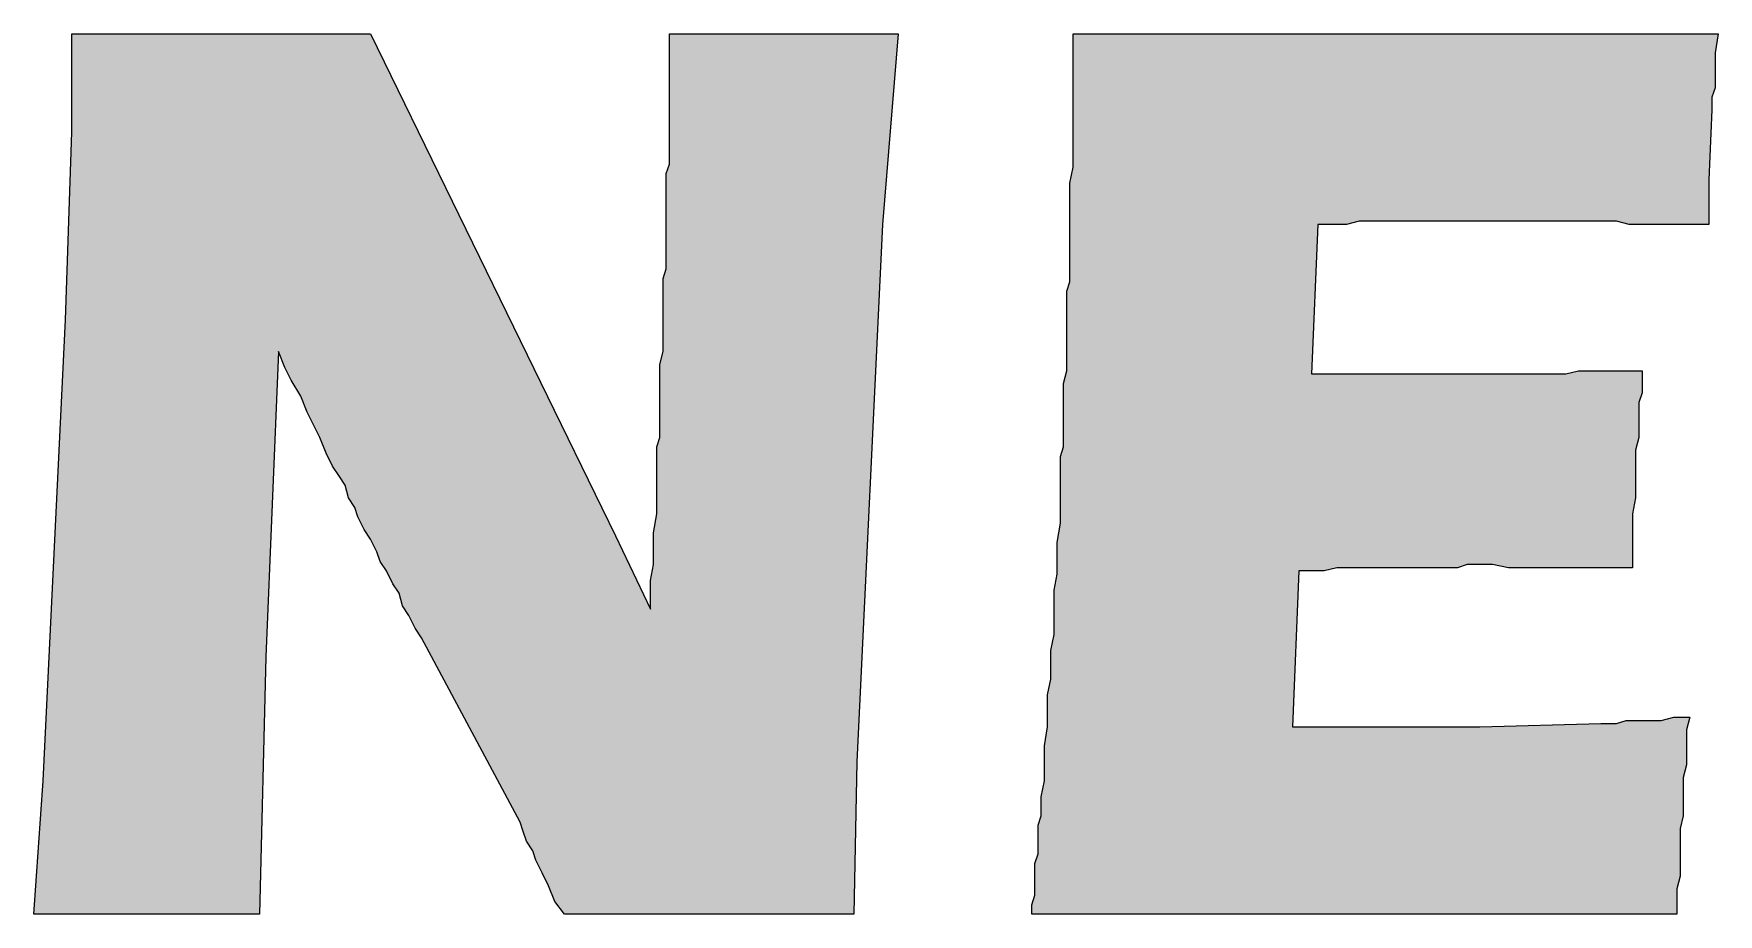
# Model space of a CAD drawing. Extents: x 0 to 3, y 0 to 1.45.
# Drawn here: x 1.4261 to 1.8649, y 0.6432 to 0.8725 of the extents above; entities that cross this region are included whole.
import ezdxf

# ---------------------------------------------------------------- set-up
doc = ezdxf.new("R2010")
doc.units = 0
doc.header["$LTSCALE"] = 10
doc.header["$MEASUREMENT"] = 0
doc.layers.add('BDR-18', color=1, linetype='Continuous')

msp = doc.modelspace()

# ---------------------------------------------------------------- hatches: boundary and pattern name
at = {"layer": 'BDR-18', "linetype": 'ByBlock'}
h = msp.add_hatch(color=256, dxfattribs=at)
h.dxf.hatch_style = 1
h.paths.add_polyline_path([(1.42607, 0.64315), (1.42855, 0.67793), (1.43435, 0.798), (1.436, 0.84685), (1.436, 0.87252), (1.43932, 0.87252), (1.4418, 0.87252), (1.44511, 0.87252), (1.4476, 0.87252), (1.45008, 0.87252), (1.45339, 0.87252), (1.45588, 0.87252), (1.45836, 0.87252), (1.46085, 0.87252), (1.46333, 0.87252), (1.46581, 0.87252), (1.4683, 0.87252), (1.47327, 0.87252), (1.47741, 0.87252), (1.48072, 0.87252), (1.48486, 0.87252), (1.489, 0.87252), (1.49314, 0.87252), (1.49562, 0.87252), (1.49728, 0.87252), (1.49976, 0.87252), (1.50225, 0.87252), (1.50556, 0.87252), (1.50804, 0.87252), (1.51053, 0.87252), (1.51384, 0.87252), (1.5776, 0.74169), (1.58671, 0.72265), (1.58671, 0.72679), (1.58671, 0.7301), (1.58753, 0.73424), (1.58753, 0.73838), (1.58753, 0.74252), (1.58836, 0.74749), (1.58836, 0.75163), (1.58836, 0.75411), (1.58836, 0.75659), (1.58836, 0.75908), (1.58836, 0.76156), (1.58836, 0.76487), (1.58919, 0.76736), (1.58919, 0.76984), (1.58919, 0.77233), (1.58919, 0.77564), (1.58919, 0.77812), (1.58919, 0.78061), (1.58919, 0.78392), (1.58919, 0.7864), (1.59002, 0.78972), (1.59002, 0.79303), (1.59002, 0.79551), (1.59002, 0.79882), (1.59002, 0.80214), (1.59002, 0.80545), (1.59002, 0.80876), (1.59085, 0.81124), (1.59085, 0.81456), (1.59085, 0.81704), (1.59085, 0.82035), (1.59085, 0.82284), (1.59085, 0.82615), (1.59085, 0.82863), (1.59085, 0.83112), (1.59085, 0.8336), (1.59085, 0.83609), (1.59167, 0.83857), (1.59167, 0.84105), (1.59167, 0.84519), (1.59167, 0.84933), (1.59167, 0.85347), (1.59167, 0.85761), (1.59167, 0.86093), (1.59167, 0.86424), (1.59167, 0.86755), (1.59167, 0.87003), (1.59167, 0.87252), (1.59664, 0.87252), (1.60078, 0.87252), (1.60492, 0.87252), (1.60823, 0.87252), (1.61237, 0.87252), (1.61569, 0.87252), (1.619, 0.87252), (1.62148, 0.87252), (1.62314, 0.87252), (1.62562, 0.87252), (1.62811, 0.87252), (1.63142, 0.87252), (1.63556, 0.87252), (1.63804, 0.87252), (1.6397, 0.87252), (1.64218, 0.87252), (1.6455, 0.87252), (1.64798, 0.87252), (1.65129, 0.87252), (1.64715, 0.82284), (1.64053, 0.6829), (1.6397, 0.64315), (1.63473, 0.64315), (1.62976, 0.64315), (1.62562, 0.64315), (1.62066, 0.64315), (1.61651, 0.64315), (1.61155, 0.64315), (1.60741, 0.64315), (1.60327, 0.64315), (1.59913, 0.64315), (1.59499, 0.64315), (1.59085, 0.64315), (1.58836, 0.64315), (1.58588, 0.64315), (1.58339, 0.64315), (1.58091, 0.64315), (1.57843, 0.64315), (1.57594, 0.64315), (1.57263, 0.64315), (1.57015, 0.64315), (1.56683, 0.64315), (1.56435, 0.64315), (1.56187, 0.64647), (1.56021, 0.65061), (1.55855, 0.65392), (1.5569, 0.65723), (1.55607, 0.65972), (1.55441, 0.6622), (1.55358, 0.66468), (1.55276, 0.66717), (1.52709, 0.71519), (1.52543, 0.71768), (1.52378, 0.72099), (1.52212, 0.72347), (1.52129, 0.72679), (1.51964, 0.72927), (1.51798, 0.73258), (1.51632, 0.73507), (1.5155, 0.73755), (1.51384, 0.74086), (1.51218, 0.74335), (1.51053, 0.74666), (1.5097, 0.74914), (1.50804, 0.75163), (1.50722, 0.75494), (1.50556, 0.75742), (1.5039, 0.75991), (1.50225, 0.76322), (1.50059, 0.76736), (1.49893, 0.77067), (1.49728, 0.77398), (1.49562, 0.77812), (1.49314, 0.78226), (1.49148, 0.78558), (1.48983, 0.78972), (1.48651, 0.71023), (1.48486, 0.64315), (1.48072, 0.64315), (1.47658, 0.64315), (1.47244, 0.64315), (1.4683, 0.64315), (1.46499, 0.64315), (1.4625, 0.64315), (1.45919, 0.64315), (1.45671, 0.64315), (1.45422, 0.64315), (1.45174, 0.64315), (1.44843, 0.64315), (1.44511, 0.64315), (1.44097, 0.64315), (1.43849, 0.64315), (1.436, 0.64315), (1.43352, 0.64315), (1.43104, 0.64315), (1.42855, 0.64315)])
h = msp.add_hatch(color=256, dxfattribs=at)
h.dxf.hatch_style = 1
h.paths.add_polyline_path([(1.68607, 0.64315), (1.68607, 0.64564), (1.6869, 0.64812), (1.6869, 0.65061), (1.6869, 0.65392), (1.6869, 0.6564), (1.68773, 0.65889), (1.68773, 0.66137), (1.68773, 0.66386), (1.68773, 0.66634), (1.68855, 0.66882), (1.68855, 0.67379), (1.68938, 0.67793), (1.68938, 0.6829), (1.68938, 0.68704), (1.69021, 0.69201), (1.69021, 0.69615), (1.69021, 0.70029), (1.69104, 0.70443), (1.69104, 0.70774), (1.69104, 0.71188), (1.69187, 0.71602), (1.69187, 0.71933), (1.69187, 0.72347), (1.69187, 0.72761), (1.69269, 0.73175), (1.69269, 0.73589), (1.69269, 0.74003), (1.69352, 0.745), (1.69352, 0.74997), (1.69352, 0.75245), (1.69352, 0.75494), (1.69352, 0.75742), (1.69352, 0.75991), (1.69352, 0.76239), (1.69435, 0.76487), (1.69435, 0.76736), (1.69435, 0.77067), (1.69435, 0.77316), (1.69435, 0.77564), (1.69435, 0.77895), (1.69435, 0.78144), (1.69518, 0.78475), (1.69518, 0.78723), (1.69518, 0.79054), (1.69518, 0.79386), (1.69518, 0.79634), (1.69518, 0.79965), (1.69518, 0.80214), (1.69518, 0.80545), (1.69601, 0.80793), (1.69601, 0.81042), (1.69601, 0.8129), (1.69601, 0.81538), (1.69601, 0.8187), (1.69601, 0.82035), (1.69601, 0.82532), (1.69601, 0.82946), (1.69601, 0.8336), (1.69683, 0.83774), (1.69683, 0.84188), (1.69683, 0.84519), (1.69683, 0.84768), (1.69683, 0.85099), (1.69683, 0.85347), (1.69683, 0.85596), (1.69683, 0.85761), (1.69683, 0.87252), (1.70097, 0.87252), (1.70594, 0.87252), (1.71091, 0.87252), (1.71505, 0.87252), (1.71753, 0.87252), (1.72002, 0.87252), (1.7225, 0.87252), (1.72581, 0.87252), (1.7283, 0.87252), (1.73078, 0.87252), (1.73327, 0.87252), (1.73575, 0.87252), (1.73824, 0.87252), (1.74155, 0.87252), (1.74403, 0.87252), (1.74652, 0.87252), (1.74983, 0.87252), (1.75231, 0.87252), (1.75562, 0.87252), (1.75811, 0.87252), (1.76142, 0.87252), (1.7639, 0.87252), (1.76722, 0.87252), (1.77053, 0.87252), (1.77301, 0.87252), (1.77632, 0.87252), (1.77964, 0.87252), (1.78295, 0.87252), (1.78543, 0.87252), (1.78874, 0.87252), (1.79123, 0.87252), (1.79371, 0.87252), (1.79702, 0.87252), (1.79951, 0.87252), (1.80199, 0.87252), (1.80531, 0.87252), (1.80779, 0.87252), (1.81027, 0.87252), (1.81359, 0.87252), (1.81607, 0.87252), (1.81855, 0.87252), (1.82104, 0.87252), (1.82352, 0.87252), (1.82601, 0.87252), (1.82849, 0.87252), (1.8318, 0.87252), (1.83429, 0.87252), (1.83677, 0.87252), (1.83925, 0.87252), (1.84174, 0.87252), (1.84588, 0.87252), (1.85085, 0.87252), (1.85581, 0.87252), (1.85996, 0.87252), (1.86492, 0.87252), (1.8641, 0.86755), (1.8641, 0.86589), (1.8641, 0.86258), (1.8641, 0.86093), (1.8641, 0.85844), (1.86327, 0.85596), (1.86327, 0.85265), (1.86244, 0.83443), (1.86244, 0.83112), (1.86244, 0.82863), (1.86244, 0.82532), (1.86244, 0.82284), (1.85913, 0.82284), (1.85499, 0.82284), (1.85167, 0.82284), (1.84836, 0.82284), (1.84505, 0.82284), (1.84174, 0.82284), (1.83843, 0.82366), (1.83594, 0.82366), (1.83263, 0.82366), (1.82932, 0.82366), (1.82683, 0.82366), (1.82435, 0.82366), (1.82104, 0.82366), (1.81855, 0.82366), (1.81607, 0.82366), (1.81359, 0.82366), (1.8111, 0.82366), (1.80862, 0.82366), (1.80613, 0.82366), (1.80365, 0.82366), (1.79951, 0.82366), (1.79537, 0.82366), (1.79206, 0.82366), (1.78874, 0.82366), (1.78626, 0.82366), (1.7846, 0.82366), (1.78212, 0.82366), (1.77964, 0.82366), (1.77715, 0.82366), (1.77467, 0.82366), (1.77136, 0.82366), (1.76804, 0.82284), (1.76473, 0.82284), (1.76059, 0.82284), (1.75894, 0.78392), (1.76308, 0.78392), (1.76804, 0.78392), (1.77053, 0.78392), (1.77301, 0.78392), (1.7755, 0.78392), (1.77798, 0.78392), (1.78046, 0.78392), (1.78295, 0.78392), (1.78626, 0.78392), (1.78874, 0.78392), (1.79123, 0.78392), (1.79454, 0.78392), (1.79702, 0.78392), (1.80034, 0.78392), (1.80282, 0.78392), (1.80613, 0.78392), (1.80779, 0.78392), (1.81027, 0.78392), (1.81276, 0.78392), (1.81524, 0.78392), (1.81855, 0.78392), (1.82187, 0.78392), (1.82518, 0.78392), (1.82849, 0.78475), (1.83263, 0.78475), (1.83677, 0.78475), (1.84091, 0.78475), (1.84505, 0.78475), (1.84505, 0.78226), (1.84505, 0.77895), (1.84422, 0.77647), (1.84422, 0.77398), (1.84422, 0.77067), (1.84422, 0.76736), (1.84339, 0.76405), (1.84339, 0.76156), (1.84339, 0.75825), (1.84339, 0.75494), (1.84339, 0.75163), (1.84257, 0.74749), (1.84257, 0.74417), (1.84257, 0.74086), (1.84257, 0.73755), (1.84257, 0.73341), (1.83925, 0.73341), (1.83594, 0.73341), (1.83263, 0.73341), (1.83015, 0.73341), (1.82683, 0.73341), (1.82435, 0.73341), (1.82187, 0.73341), (1.81938, 0.73341), (1.8169, 0.73341), (1.81441, 0.73341), (1.81027, 0.73341), (1.80613, 0.73424), (1.80199, 0.73424), (1.79951, 0.73424), (1.79702, 0.73341), (1.79454, 0.73341), (1.79123, 0.73341), (1.78874, 0.73341), (1.78626, 0.73341), (1.78295, 0.73341), (1.78046, 0.73341), (1.77715, 0.73341), (1.77467, 0.73341), (1.77136, 0.73341), (1.76804, 0.73341), (1.76556, 0.73341), (1.76225, 0.73258), (1.75894, 0.73258), (1.75562, 0.73258), (1.75397, 0.69201), (1.77136, 0.69201), (1.77301, 0.69201), (1.77632, 0.69201), (1.77964, 0.69201), (1.78295, 0.69201), (1.78709, 0.69201), (1.78957, 0.69201), (1.79206, 0.69201), (1.79454, 0.69201), (1.79702, 0.69201), (1.80034, 0.69201), (1.80282, 0.69201), (1.83429, 0.69284), (1.83594, 0.69284), (1.83843, 0.69284), (1.84091, 0.69366), (1.84339, 0.69366), (1.84671, 0.69366), (1.85002, 0.69366), (1.85333, 0.69449), (1.85747, 0.69449), (1.85664, 0.69118), (1.85664, 0.68787), (1.85664, 0.68538), (1.85664, 0.68207), (1.85581, 0.67876), (1.85581, 0.67545), (1.85581, 0.67214), (1.85581, 0.66882), (1.85499, 0.66551), (1.85499, 0.66303), (1.85499, 0.65972), (1.85499, 0.6564), (1.85499, 0.65309), (1.85416, 0.64978), (1.85416, 0.64647), (1.85416, 0.64315), (1.84919, 0.64315), (1.84505, 0.64315), (1.84008, 0.64315), (1.83511, 0.64315), (1.83015, 0.64315), (1.82601, 0.64315), (1.82352, 0.64315), (1.82104, 0.64315), (1.81855, 0.64315), (1.81607, 0.64315), (1.81359, 0.64315), (1.81027, 0.64315), (1.80779, 0.64315), (1.80531, 0.64315), (1.80282, 0.64315), (1.80034, 0.64315), (1.79785, 0.64315), (1.79537, 0.64315), (1.79288, 0.64315), (1.78957, 0.64315), (1.78709, 0.64315), (1.7846, 0.64315), (1.78212, 0.64315), (1.77881, 0.64315), (1.77632, 0.64315), (1.77384, 0.64315), (1.7076, 0.64315)])

# ---------------------------------------------------------------- linework, layer by layer
for points in [[(1.42607, 0.64315), (1.42855, 0.67793), (1.43435, 0.798), (1.436, 0.84685), (1.436, 0.87252), (1.43932, 0.87252), (1.4418, 0.87252), (1.44511, 0.87252), (1.4476, 0.87252), (1.45008, 0.87252), (1.45339, 0.87252), (1.45588, 0.87252), (1.45836, 0.87252), (1.46085, 0.87252), (1.46333, 0.87252), (1.46581, 0.87252), (1.4683, 0.87252), (1.47327, 0.87252), (1.47741, 0.87252), (1.48072, 0.87252), (1.48486, 0.87252), (1.489, 0.87252), (1.49314, 0.87252), (1.49562, 0.87252), (1.49728, 0.87252), (1.49976, 0.87252), (1.50225, 0.87252), (1.50556, 0.87252), (1.50804, 0.87252), (1.51053, 0.87252), (1.51384, 0.87252), (1.5776, 0.74169), (1.58671, 0.72265), (1.58671, 0.72679), (1.58671, 0.7301), (1.58753, 0.73424), (1.58753, 0.73838), (1.58753, 0.74252), (1.58836, 0.74749), (1.58836, 0.75163), (1.58836, 0.75411), (1.58836, 0.75659), (1.58836, 0.75908), (1.58836, 0.76156), (1.58836, 0.76487), (1.58919, 0.76736), (1.58919, 0.76984), (1.58919, 0.77233), (1.58919, 0.77564), (1.58919, 0.77812), (1.58919, 0.78061), (1.58919, 0.78392), (1.58919, 0.7864), (1.59002, 0.78972), (1.59002, 0.79303), (1.59002, 0.79551), (1.59002, 0.79882), (1.59002, 0.80214), (1.59002, 0.80545), (1.59002, 0.80876), (1.59085, 0.81124), (1.59085, 0.81456), (1.59085, 0.81704), (1.59085, 0.82035), (1.59085, 0.82284), (1.59085, 0.82615), (1.59085, 0.82863), (1.59085, 0.83112), (1.59085, 0.8336), (1.59085, 0.83609), (1.59167, 0.83857), (1.59167, 0.84105), (1.59167, 0.84519), (1.59167, 0.84933), (1.59167, 0.85347), (1.59167, 0.85761), (1.59167, 0.86093), (1.59167, 0.86424), (1.59167, 0.86755), (1.59167, 0.87003), (1.59167, 0.87252), (1.59664, 0.87252), (1.60078, 0.87252), (1.60492, 0.87252), (1.60823, 0.87252), (1.61237, 0.87252), (1.61569, 0.87252), (1.619, 0.87252), (1.62148, 0.87252), (1.62314, 0.87252), (1.62562, 0.87252), (1.62811, 0.87252), (1.63142, 0.87252), (1.63556, 0.87252), (1.63804, 0.87252), (1.6397, 0.87252), (1.64218, 0.87252), (1.6455, 0.87252), (1.64798, 0.87252), (1.65129, 0.87252), (1.64715, 0.82284), (1.64053, 0.6829), (1.6397, 0.64315), (1.63473, 0.64315), (1.62976, 0.64315), (1.62562, 0.64315), (1.62066, 0.64315), (1.61651, 0.64315), (1.61155, 0.64315), (1.60741, 0.64315), (1.60327, 0.64315), (1.59913, 0.64315), (1.59499, 0.64315), (1.59085, 0.64315), (1.58836, 0.64315), (1.58588, 0.64315), (1.58339, 0.64315), (1.58091, 0.64315), (1.57843, 0.64315), (1.57594, 0.64315), (1.57263, 0.64315), (1.57015, 0.64315), (1.56683, 0.64315), (1.56435, 0.64315), (1.56187, 0.64647), (1.56021, 0.65061), (1.55855, 0.65392), (1.5569, 0.65723), (1.55607, 0.65972), (1.55441, 0.6622), (1.55358, 0.66468), (1.55276, 0.66717), (1.52709, 0.71519), (1.52543, 0.71768), (1.52378, 0.72099), (1.52212, 0.72347), (1.52129, 0.72679), (1.51964, 0.72927), (1.51798, 0.73258), (1.51632, 0.73507), (1.5155, 0.73755), (1.51384, 0.74086), (1.51218, 0.74335), (1.51053, 0.74666), (1.5097, 0.74914), (1.50804, 0.75163), (1.50722, 0.75494), (1.50556, 0.75742), (1.5039, 0.75991), (1.50225, 0.76322), (1.50059, 0.76736), (1.49893, 0.77067), (1.49728, 0.77398), (1.49562, 0.77812), (1.49314, 0.78226), (1.49148, 0.78558), (1.48983, 0.78972), (1.48651, 0.71023), (1.48486, 0.64315), (1.48072, 0.64315), (1.47658, 0.64315), (1.47244, 0.64315), (1.4683, 0.64315), (1.46499, 0.64315), (1.4625, 0.64315), (1.45919, 0.64315), (1.45671, 0.64315), (1.45422, 0.64315), (1.45174, 0.64315), (1.44843, 0.64315), (1.44511, 0.64315), (1.44097, 0.64315), (1.43849, 0.64315), (1.436, 0.64315), (1.43352, 0.64315), (1.43104, 0.64315), (1.42855, 0.64315)], [(1.68607, 0.64315), (1.68607, 0.64564), (1.6869, 0.64812), (1.6869, 0.65061), (1.6869, 0.65392), (1.6869, 0.6564), (1.68773, 0.65889), (1.68773, 0.66137), (1.68773, 0.66386), (1.68773, 0.66634), (1.68855, 0.66882), (1.68855, 0.67379), (1.68938, 0.67793), (1.68938, 0.6829), (1.68938, 0.68704), (1.69021, 0.69201), (1.69021, 0.69615), (1.69021, 0.70029), (1.69104, 0.70443), (1.69104, 0.70774), (1.69104, 0.71188), (1.69187, 0.71602), (1.69187, 0.71933), (1.69187, 0.72347), (1.69187, 0.72761), (1.69269, 0.73175), (1.69269, 0.73589), (1.69269, 0.74003), (1.69352, 0.745), (1.69352, 0.74997), (1.69352, 0.75245), (1.69352, 0.75494), (1.69352, 0.75742), (1.69352, 0.75991), (1.69352, 0.76239), (1.69435, 0.76487), (1.69435, 0.76736), (1.69435, 0.77067), (1.69435, 0.77316), (1.69435, 0.77564), (1.69435, 0.77895), (1.69435, 0.78144), (1.69518, 0.78475), (1.69518, 0.78723), (1.69518, 0.79054), (1.69518, 0.79386), (1.69518, 0.79634), (1.69518, 0.79965), (1.69518, 0.80214), (1.69518, 0.80545), (1.69601, 0.80793), (1.69601, 0.81042), (1.69601, 0.8129), (1.69601, 0.81538), (1.69601, 0.8187), (1.69601, 0.82035), (1.69601, 0.82532), (1.69601, 0.82946), (1.69601, 0.8336), (1.69683, 0.83774), (1.69683, 0.84188), (1.69683, 0.84519), (1.69683, 0.84768), (1.69683, 0.85099), (1.69683, 0.85347), (1.69683, 0.85596), (1.69683, 0.85761), (1.69683, 0.87252), (1.70097, 0.87252), (1.70594, 0.87252), (1.71091, 0.87252), (1.71505, 0.87252), (1.71753, 0.87252), (1.72002, 0.87252), (1.7225, 0.87252), (1.72581, 0.87252), (1.7283, 0.87252), (1.73078, 0.87252), (1.73327, 0.87252), (1.73575, 0.87252), (1.73824, 0.87252), (1.74155, 0.87252), (1.74403, 0.87252), (1.74652, 0.87252), (1.74983, 0.87252), (1.75231, 0.87252), (1.75562, 0.87252), (1.75811, 0.87252), (1.76142, 0.87252), (1.7639, 0.87252), (1.76722, 0.87252), (1.77053, 0.87252), (1.77301, 0.87252), (1.77632, 0.87252), (1.77964, 0.87252), (1.78295, 0.87252), (1.78543, 0.87252), (1.78874, 0.87252), (1.79123, 0.87252), (1.79371, 0.87252), (1.79702, 0.87252), (1.79951, 0.87252), (1.80199, 0.87252), (1.80531, 0.87252), (1.80779, 0.87252), (1.81027, 0.87252), (1.81359, 0.87252), (1.81607, 0.87252), (1.81855, 0.87252), (1.82104, 0.87252), (1.82352, 0.87252), (1.82601, 0.87252), (1.82849, 0.87252), (1.8318, 0.87252), (1.83429, 0.87252), (1.83677, 0.87252), (1.83925, 0.87252), (1.84174, 0.87252), (1.84588, 0.87252), (1.85085, 0.87252), (1.85581, 0.87252), (1.85996, 0.87252), (1.86492, 0.87252), (1.8641, 0.86755), (1.8641, 0.86589), (1.8641, 0.86258), (1.8641, 0.86093), (1.8641, 0.85844), (1.86327, 0.85596), (1.86327, 0.85265), (1.86244, 0.83443), (1.86244, 0.83112), (1.86244, 0.82863), (1.86244, 0.82532), (1.86244, 0.82284), (1.85913, 0.82284), (1.85499, 0.82284), (1.85167, 0.82284), (1.84836, 0.82284), (1.84505, 0.82284), (1.84174, 0.82284), (1.83843, 0.82366), (1.83594, 0.82366), (1.83263, 0.82366), (1.82932, 0.82366), (1.82683, 0.82366), (1.82435, 0.82366), (1.82104, 0.82366), (1.81855, 0.82366), (1.81607, 0.82366), (1.81359, 0.82366), (1.8111, 0.82366), (1.80862, 0.82366), (1.80613, 0.82366), (1.80365, 0.82366), (1.79951, 0.82366), (1.79537, 0.82366), (1.79206, 0.82366), (1.78874, 0.82366), (1.78626, 0.82366), (1.7846, 0.82366), (1.78212, 0.82366), (1.77964, 0.82366), (1.77715, 0.82366), (1.77467, 0.82366), (1.77136, 0.82366), (1.76804, 0.82284), (1.76473, 0.82284), (1.76059, 0.82284), (1.75894, 0.78392), (1.76308, 0.78392), (1.76804, 0.78392), (1.77053, 0.78392), (1.77301, 0.78392), (1.7755, 0.78392), (1.77798, 0.78392), (1.78046, 0.78392), (1.78295, 0.78392), (1.78626, 0.78392), (1.78874, 0.78392), (1.79123, 0.78392), (1.79454, 0.78392), (1.79702, 0.78392), (1.80034, 0.78392), (1.80282, 0.78392), (1.80613, 0.78392), (1.80779, 0.78392), (1.81027, 0.78392), (1.81276, 0.78392), (1.81524, 0.78392), (1.81855, 0.78392), (1.82187, 0.78392), (1.82518, 0.78392), (1.82849, 0.78475), (1.83263, 0.78475), (1.83677, 0.78475), (1.84091, 0.78475), (1.84505, 0.78475), (1.84505, 0.78226), (1.84505, 0.77895), (1.84422, 0.77647), (1.84422, 0.77398), (1.84422, 0.77067), (1.84422, 0.76736), (1.84339, 0.76405), (1.84339, 0.76156), (1.84339, 0.75825), (1.84339, 0.75494), (1.84339, 0.75163), (1.84257, 0.74749), (1.84257, 0.74417), (1.84257, 0.74086), (1.84257, 0.73755), (1.84257, 0.73341), (1.83925, 0.73341), (1.83594, 0.73341), (1.83263, 0.73341), (1.83015, 0.73341), (1.82683, 0.73341), (1.82435, 0.73341), (1.82187, 0.73341), (1.81938, 0.73341), (1.8169, 0.73341), (1.81441, 0.73341), (1.81027, 0.73341), (1.80613, 0.73424), (1.80199, 0.73424), (1.79951, 0.73424), (1.79702, 0.73341), (1.79454, 0.73341), (1.79123, 0.73341), (1.78874, 0.73341), (1.78626, 0.73341), (1.78295, 0.73341), (1.78046, 0.73341), (1.77715, 0.73341), (1.77467, 0.73341), (1.77136, 0.73341), (1.76804, 0.73341), (1.76556, 0.73341), (1.76225, 0.73258), (1.75894, 0.73258), (1.75562, 0.73258), (1.75397, 0.69201), (1.77136, 0.69201), (1.77301, 0.69201), (1.77632, 0.69201), (1.77964, 0.69201), (1.78295, 0.69201), (1.78709, 0.69201), (1.78957, 0.69201), (1.79206, 0.69201), (1.79454, 0.69201), (1.79702, 0.69201), (1.80034, 0.69201), (1.80282, 0.69201), (1.83429, 0.69284), (1.83594, 0.69284), (1.83843, 0.69284), (1.84091, 0.69366), (1.84339, 0.69366), (1.84671, 0.69366), (1.85002, 0.69366), (1.85333, 0.69449), (1.85747, 0.69449), (1.85664, 0.69118), (1.85664, 0.68787), (1.85664, 0.68538), (1.85664, 0.68207), (1.85581, 0.67876), (1.85581, 0.67545), (1.85581, 0.67214), (1.85581, 0.66882), (1.85499, 0.66551), (1.85499, 0.66303), (1.85499, 0.65972), (1.85499, 0.6564), (1.85499, 0.65309), (1.85416, 0.64978), (1.85416, 0.64647), (1.85416, 0.64315), (1.84919, 0.64315), (1.84505, 0.64315), (1.84008, 0.64315), (1.83511, 0.64315), (1.83015, 0.64315), (1.82601, 0.64315), (1.82352, 0.64315), (1.82104, 0.64315), (1.81855, 0.64315), (1.81607, 0.64315), (1.81359, 0.64315), (1.81027, 0.64315), (1.80779, 0.64315), (1.80531, 0.64315), (1.80282, 0.64315), (1.80034, 0.64315), (1.79785, 0.64315), (1.79537, 0.64315), (1.79288, 0.64315), (1.78957, 0.64315), (1.78709, 0.64315), (1.7846, 0.64315), (1.78212, 0.64315), (1.77881, 0.64315), (1.77632, 0.64315), (1.77384, 0.64315), (1.7076, 0.64315)]]:
    msp.add_lwpolyline(points, close=True, dxfattribs=at)

doc.saveas('drawing.dxf')
